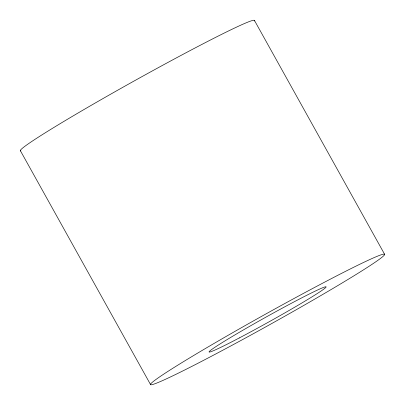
<?xml version="1.0" encoding="UTF-8"?>
<svg xmlns="http://www.w3.org/2000/svg" width="405" height="405" viewBox="0 0 405 405"><rect width="100%" height="100%" fill="white"/><g stroke="black" fill="none" stroke-linecap="round" stroke-linejoin="round"><path stroke-width="0.61" d="M254.461 20.452L384.623 254.31A133.939 5.609 -29.1 0 1 210.99 356.476A133.939 5.609 -29.1 0 1 207.132 347.5A133.939 5.609 -29.1 0 1 384.623 254.31M20.377 150.69L150.538 384.548M20.832 150.893A133.939 5.609 -29.1 0 1 135.194 80.392A133.939 5.609 -29.1 0 1 254.32 20.989M239.284 337.952A66.967 2.805 -29.1 0 0 326.101 286.872A66.967 2.805 -29.1 0 0 237.355 333.467A66.967 2.805 -29.1 0 0 239.284 337.952"/></g></svg>
